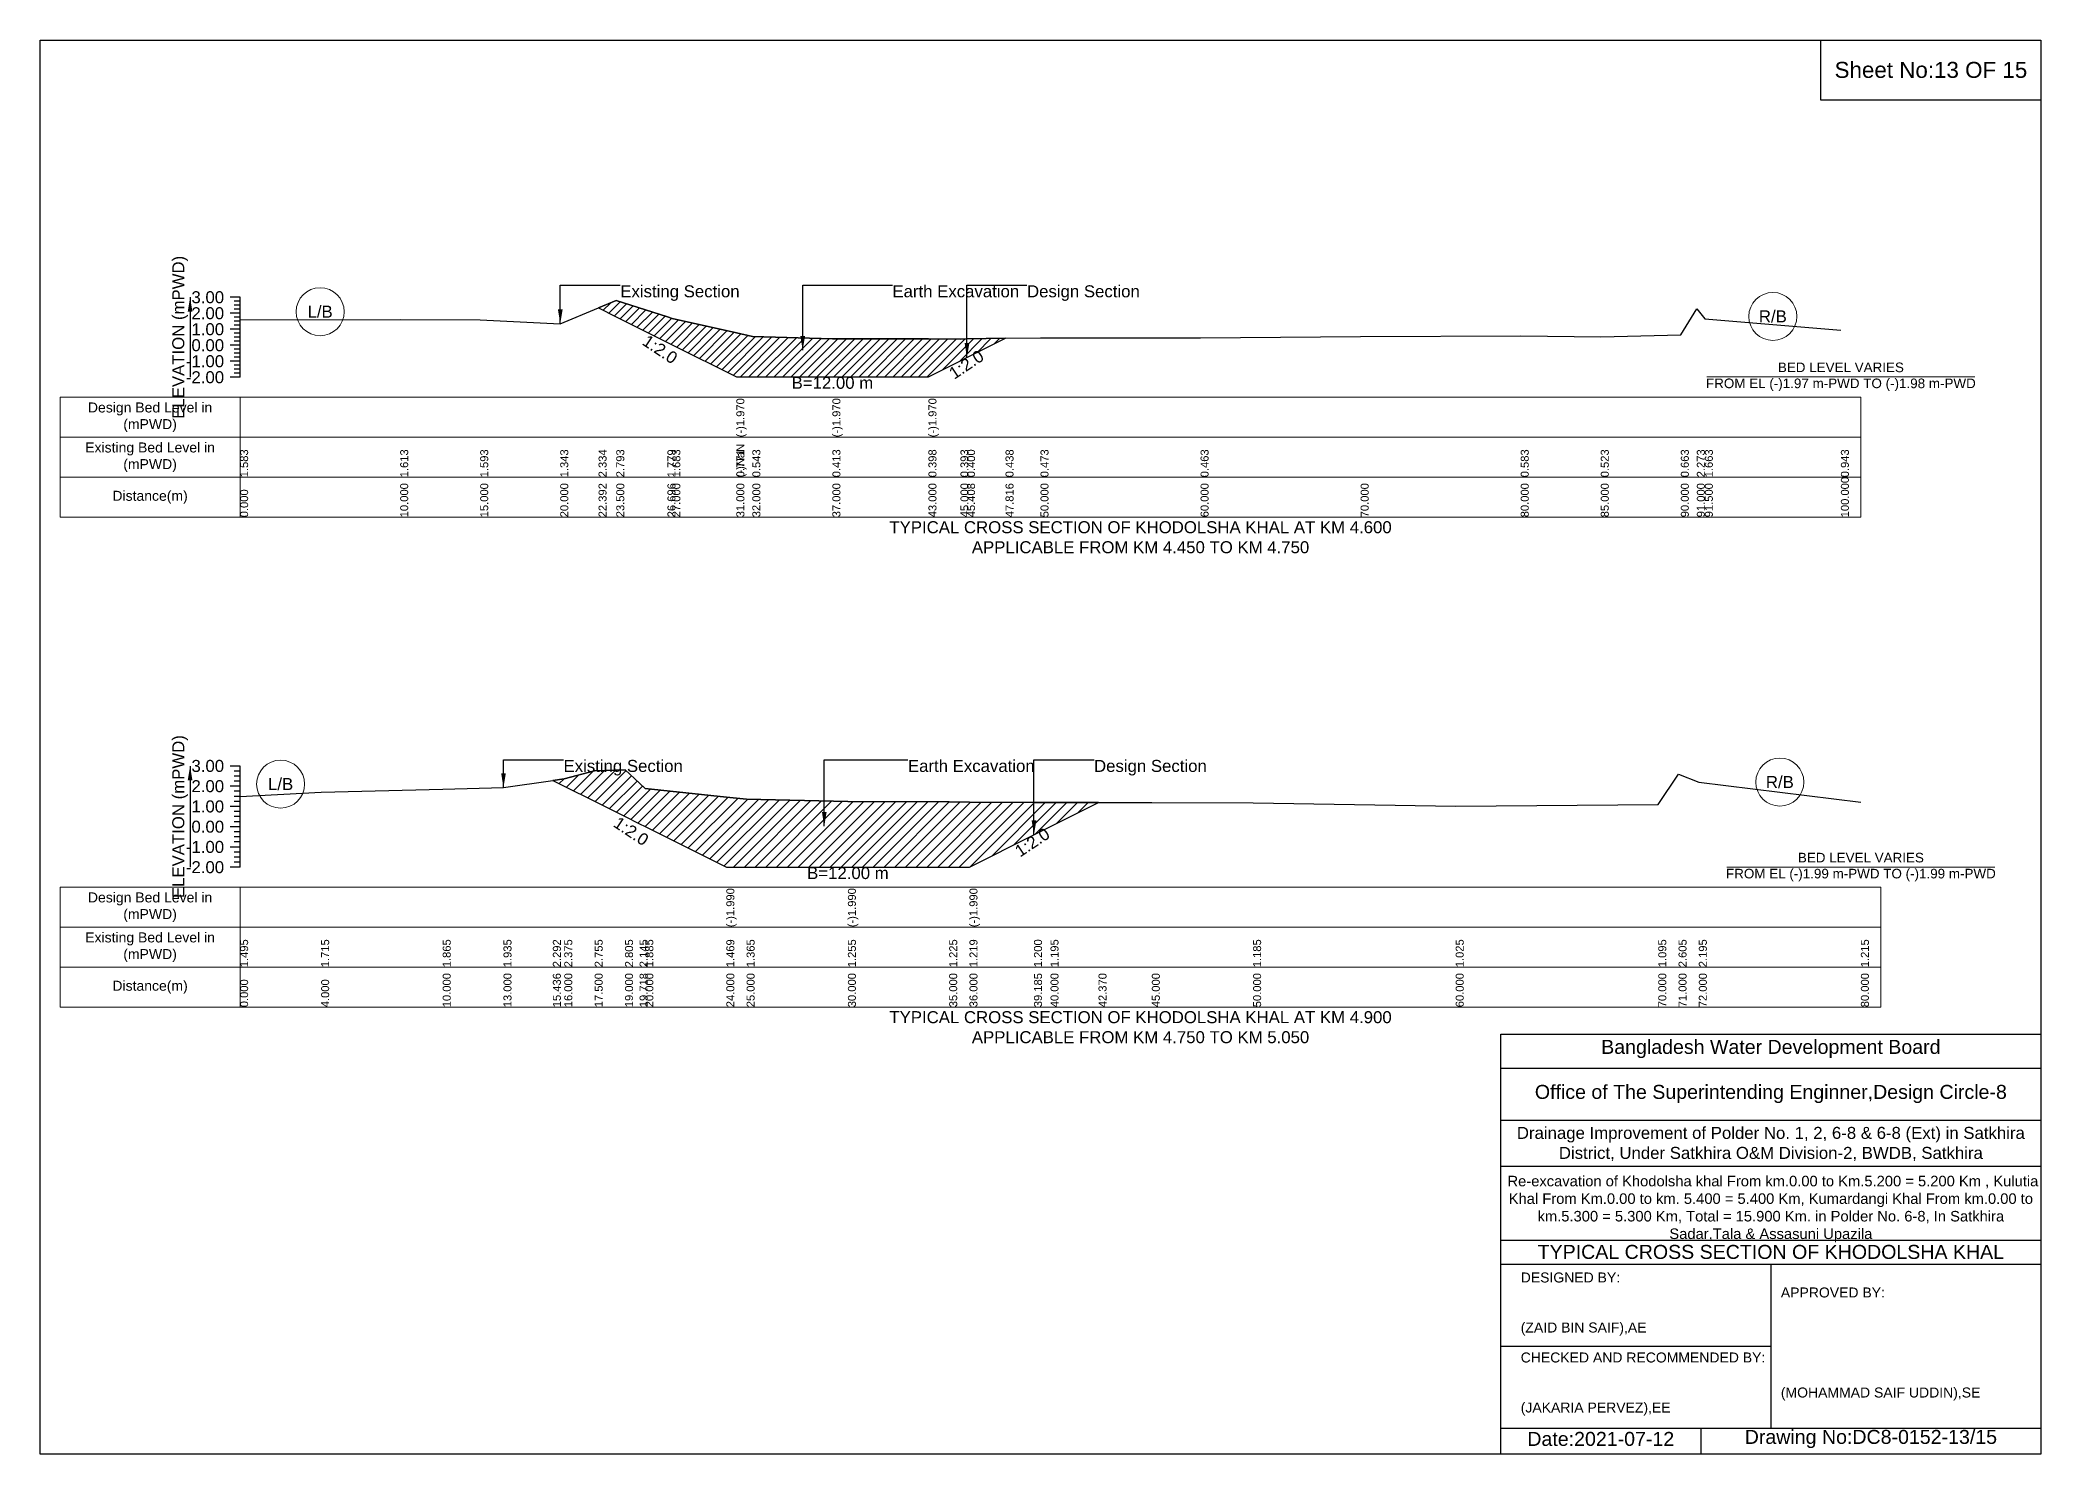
# Model space of a CAD drawing. Header units: inches. Extents: x 91000 to 568000, y -5656 to 0.
# Drawn here: x 220000 to 228000, y -5656 to 0 of the extents above; entities that cross this region are included whole.
import ezdxf

# ---------------------------------------------------------------- set-up
doc = ezdxf.new("R2010")
doc.units = ezdxf.units.IN
doc.header["$LTSCALE"] = 7
doc.header["$MEASUREMENT"] = 0
for name, color, linetype, lineweight in [('Cross section Data Border', 7, 'Continuous', 9), ('Cross Section Labels', 7, 'Continuous', 9), ('Existing_Bed_Level for Xsection', 7, 'Continuous', 25)]:
    doc.layers.add(name, color=color, linetype=linetype, lineweight=lineweight)
doc.styles.get("Standard").update_dxf_attribs({"font": 'arial.ttf'})
doc.dimstyles.get("Standard").update_dxf_attribs({"dimtxt": 0.18, "dimasz": 0.18, "dimexe": 0.18, "dimexo": 0.0625, "dimgap": 0.09, "dimtad": 0, "dimtih": 1, "dimtoh": 1, "dimdec": 4, "dimzin": 0, "dimdsep": 46, "dimtxsty": 'Standard', "dimcen": 0.09, "dimadec": 0, "dimazin": 0, "dimtfac": 1, "dimtdec": 4, "dimtofl": 0, "dimtmove": 0, "dimatfit": 3, "dimfxl": 1, "dimtolj": 1, "dimtzin": 0, "dimarcsym": 0})

msp = doc.modelspace()

# ---------------------------------------------------------------- hatches: boundary and pattern name
at = {"layer": 'Existing_Bed_Level for Xsection'}
h = msp.add_hatch(dxfattribs=at)
h.set_pattern_fill('ANSI31', color=256, scale=192, style=0)
h.paths.add_polyline_path([(222233.1, -1071.8), (222304, -1107.2), (222508.5, -1209.5), (222528, -1219.2), (222784, -1347.2), (222848, -1347.2), (223168, -1347.2), (223552, -1347.2), (223680, -1283.2), (223706.1, -1270.2), (223860.2, -1193.1), (223706.1, -1195.6), (223680, -1196), (223552, -1195.7), (223168, -1194.7), (222848, -1186.4), (222784, -1171.8), (222528, -1113.4), (222508.5, -1107.3), (222304, -1042.4)])
h = msp.add_hatch(dxfattribs=at)
h.set_pattern_fill('ANSI31', color=256, scale=243, style=0)
h.paths.add_polyline_path([(222050.3, -2961.4), (222096, -2984.2), (222217.5, -3045), (222339, -3105.7), (222397.1, -3134.8), (222420, -3146.2), (222744, -3308.2), (222825, -3308.2), (223230, -3308.2), (223635, -3308.2), (223716, -3308.2), (223974, -3179.2), (224040, -3146.2), (224232, -3050.2), (224040, -3050.2), (223974, -3049.8), (223716, -3048.3), (223635, -3047.8), (223230, -3045.4), (222825, -3036.5), (222744, -3028), (222420, -2994.3), (222397.1, -2973.3), (222339, -2919.8), (222217.5, -2923.9), (222096, -2954.7)])

# ---------------------------------------------------------------- linework, layer by layer
for points in [[(220000, 0), (228000, 0), (228000, -5656), (220000, -5656)], [(227120, 0), (228000, 0), (228000, -240), (227120, -240)]]:
    msp.add_lwpolyline(points, close=True)
for points in [[(225840, -5656), (225840, -3976), (228000, -3976)], [(225840, -4112), (228000, -4112)], [(225840, -4320), (228000, -4320)], [(225840, -4504), (228000, -4504)], [(225840, -4800), (228000, -4800)], [(225840, -4896), (228000, -4896)], [(226920, -4896), (226920, -5552)], [(225840, -5224), (226920, -5224)], [(225840, -5552), (228000, -5552)], [(226640, -5552), (226640, -5656)]]:
    msp.add_lwpolyline(points)
at = {"layer": 'Cross section Data Border'}
for points in [[(220080, -1429.2), (227280, -1429.2), (227280, -1909.2), (220080, -1909.2)], [(220080, -3389), (227360, -3389), (227360, -3869), (220080, -3869)]]:
    msp.add_lwpolyline(points, close=True, dxfattribs=at)
for points in [[(220800, -1429.2), (220800, -1909.2)], [(220080, -1589.2), (227280, -1589.2)], [(220080, -1749.2), (227280, -1749.2)], [(220800, -3389), (220800, -3869)], [(220080, -3549), (227360, -3549)], [(220080, -3709), (227360, -3709)]]:
    msp.add_lwpolyline(points, dxfattribs=at)
at = {"layer": 'Cross Section Labels'}
for points in [[(226664.2, -1347.2), (227735.8, -1347.2)], [(226744.2, -3308.2), (227815.8, -3308.2)]]:
    msp.add_lwpolyline(points, dxfattribs=at)
for centre in [(221120, -1086.9), (226928, -1105.8), (226956, -2968.4), (220962, -2976.5)]:
    msp.add_circle(centre, 96, dxfattribs=at)
at = {"layer": 'Existing_Bed_Level for Xsection'}
for points in [[(220800, -1029.2), (220760, -1029.2)], [(220800, -1349.2), (220800, -1285.2), (220800, -1221.2), (220800, -1157.2), (220800, -1093.2), (220800, -1029.2)], [(220800, -1093.2), (220760, -1093.2)], [(220800, -1045.2), (220776, -1045.2)], [(220800, -1061.2), (220776, -1061.2)], [(220800, -1077.2), (220776, -1077.2)], [(220800, -1109.2), (220776, -1109.2)], [(220800, -1119.8), (221440, -1117.9), (221760, -1119.2), (222080, -1135.2), (222233.1, -1071.8), (222304, -1042.4), (222508.5, -1107.3), (222528, -1113.4), (222784, -1171.8), (222784, -1171.8), (222848, -1186.4), (223168, -1194.7), (223168, -1194.7), (223552, -1195.7), (223552, -1195.7), (223680, -1196), (223706.1, -1195.6), (223860.2, -1193.1), (224000, -1190.9), (224640, -1191.5), (225280, -1186.4), (225920, -1183.8), (226240, -1187.7), (226560, -1178.7), (226624, -1075.7), (226656, -1114.7), (227200, -1160.8)], [(220800, -1157.2), (220760, -1157.2)], [(220800, -1125.2), (220776, -1125.2)], [(220800, -1141.2), (220776, -1141.2)], [(220800, -1173.2), (220776, -1173.2)], [(220800, -1189.2), (220776, -1189.2)], [(220800, -1221.2), (220760, -1221.2)], [(220800, -1205.2), (220776, -1205.2)], [(220800, -1237.2), (220776, -1237.2)], [(220800, -1253.2), (220776, -1253.2)], [(220800, -1269.2), (220776, -1269.2)], [(220800, -1285.2), (220760, -1285.2)], [(220800, -1349.2), (220760, -1349.2)], [(220800, -1301.2), (220776, -1301.2)], [(220800, -1317.2), (220776, -1317.2)], [(220800, -1333.2), (220776, -1333.2)], [(220800, -2904), (220760, -2904)], [(220800, -2924.3), (220776, -2924.3)], [(220800, -2944.5), (220776, -2944.5)], [(220800, -3309), (220800, -3228), (220800, -3147), (220800, -3066), (220800, -2985), (220800, -2904)], [(220800, -3025.9), (221124, -3008.1), (221610, -2996), (221853, -2990.3), (222050.3, -2961.4), (222096, -2954.7), (222217.5, -2923.9), (222339, -2919.8), (222397.1, -2973.3), (222420, -2994.3), (222744, -3028), (222744, -3028), (222825, -3036.5), (223230, -3045.4), (223230, -3045.4), (223635, -3047.8), (223716, -3048.3), (223716, -3048.3), (223974, -3049.8), (224040, -3050.2), (224232, -3050.2), (224445, -3050.2), (224850, -3051), (225660, -3064), (226470, -3058.3), (226551, -2936), (226632, -2969.2), (227280, -3048.6)], [(220800, -2985), (220760, -2985)], [(220800, -2964.8), (220776, -2964.8)], [(220800, -3005.3), (220776, -3005.3)], [(220800, -3025.5), (220776, -3025.5)], [(220800, -3066), (220760, -3066)], [(220800, -3045.8), (220776, -3045.8)], [(220800, -3086.3), (220776, -3086.3)], [(220800, -3106.5), (220776, -3106.5)], [(220800, -3147), (220760, -3147)], [(220800, -3126.8), (220776, -3126.8)], [(220800, -3167.3), (220776, -3167.3)], [(220800, -3187.5), (220776, -3187.5)], [(220800, -3228), (220760, -3228)], [(220800, -3207.8), (220776, -3207.8)], [(220800, -3248.3), (220776, -3248.3)], [(220800, -3268.5), (220776, -3268.5)], [(220800, -3309), (220760, -3309)], [(220800, -3288.8), (220776, -3288.8)]]:
    msp.add_lwpolyline(points, dxfattribs=at)
for points in [[(222233.1, -1071.8), (222304, -1107.2), (222508.5, -1209.5), (222528, -1219.2), (222784, -1347.2), (222784, -1347.2), (222848, -1347.2), (223168, -1347.2), (223168, -1347.2), (223552, -1347.2), (223552, -1347.2), (223680, -1283.2), (223706.1, -1270.2), (223860.2, -1193.1), (223860.2, -1193.1), (223860.2, -1193.1), (223706.1, -1195.6), (223680, -1196), (223552, -1195.7), (223552, -1195.7), (223168, -1194.7), (223168, -1194.7), (222848, -1186.4), (222784, -1171.8), (222784, -1171.8), (222528, -1113.4), (222508.5, -1107.3), (222304, -1042.4)], [(222050.3, -2961.4), (222096, -2984.2), (222217.5, -3045), (222339, -3105.7), (222397.1, -3134.8), (222420, -3146.2), (222744, -3308.2), (222744, -3308.2), (222825, -3308.2), (223230, -3308.2), (223230, -3308.2), (223635, -3308.2), (223716, -3308.2), (223716, -3308.2), (223974, -3179.2), (224040, -3146.2), (224232, -3050.2), (224232, -3050.2), (224232, -3050.2), (224040, -3050.2), (223974, -3049.8), (223716, -3048.3), (223716, -3048.3), (223635, -3047.8), (223230, -3045.4), (223230, -3045.4), (222825, -3036.5), (222744, -3028), (222744, -3028), (222420, -2994.3), (222397.1, -2973.3), (222339, -2919.8), (222217.5, -2923.9), (222096, -2954.7)]]:
    msp.add_lwpolyline(points, close=True, dxfattribs=at)

# ---------------------------------------------------------------- texts
at = {"attachment_point": 5}
for s, insert, char_height in [('Sheet No:13 OF 15', (227560, -120), 64), ('Bangladesh Water Development Board', (226920, -4036), 56), ('Office of The Superintending Enginner,Design Circle-8', (226920, -4216), 56)]:
    msp.add_mtext(s, dxfattribs=dict(at, insert=insert, char_height=char_height))
for s, insert, char_height, width, attachment_point in [('Drainage Improvement of Polder No. 1, 2, 6-8 & 6-8 (Ext) in Satkhira District, Under Satkhira O&M Division-2, BWDB, Satkhira', (226920, -4416), 48, 2240, 5), (' Re-excavation of Khodolsha khal From km.0.00 to Km.5.200 = 5.200 Km , Kulutia Khal From Km.0.00 to km. 5.400 = 5.400 Km, Kumardangi Khal From km.0.00 to km.5.300 = 5.300 Km, Total = 15.900 Km. in Polder No. 6-8, In Satkhira Sadar,Tala & Assasuni Upazila', (226920, -4676), 42.1524, 2160, 5), ('TYPICAL CROSS SECTION OF KHODOLSHA KHAL', (226920, -4848), 56, 2240, 5), ('DESIGNED BY:^J^J^J(ZAID BIN SAIF),AE', (225920, -5056), 40, 1120, 4), ('APPROVED BY:^J^J^J^J^J^J(MOHAMMAD SAIF UDDIN),SE', (226960, -5216), 40, 1120, 4), ('CHECKED AND RECOMMENDED BY:^J^J^J(JAKARIA PERVEZ),EE', (225920, -5376), 40, 1120, 4), ('Date:2021-07-12', (226240, -5596), 56, 1120, 5), ('Drawing No:DC8-0152-13/15', (227320, -5596), 56, 1760, 5)]:
    msp.add_mtext(s, dxfattribs=dict(insert=insert, char_height=char_height, width=width, attachment_point=attachment_point))
at = {"layer": 'Cross section Data Border', "char_height": 40, "width": 640, "attachment_point": 5}
for s, insert in [('Design Bed Level in (mPWD)', (220440, -1509.2)), ('Existing Bed Level in (mPWD)', (220440, -1669.2)), ('Distance(m)', (220440, -1829.2)), ('Design Bed Level in (mPWD)', (220440, -3469)), ('Existing Bed Level in (mPWD)', (220440, -3629)), ('Distance(m)', (220440, -3789))]:
    msp.add_mtext(s, dxfattribs=dict(at, insert=insert))
at = {"layer": 'Cross Section Labels'}
for s, insert, char_height, attachment_point in [('Existing Section', (222320, -981.2), 48, 1), ('Earth Excavation', (223408, -981.2), 48, 1), ('Design Section', (223946.1, -981.2), 48, 1), ('L/B', (221120, -1086.9), 48, 5), ('R/B', (226928, -1105.8), 48, 5), ('B=12.00 m', (223168, -1347.2), 48, 2), ('BED LEVEL VARIES ^JFROM EL (-)1.97 m-PWD TO (-)1.98 m-PWD', (227200, -1347.2), 38.4, 5), ('TYPICAL CROSS SECTION OF KHODOLSHA KHAL AT KM 4.600^JAPPLICABLE FROM KM 4.450 TO KM 4.750', (224400, -1989.2), 48, 5), ('Existing Section', (222093, -2879.7), 48, 1), ('Earth Excavation', (223470, -2879.7), 48, 1), ('Design Section', (224214, -2879.7), 48, 1), ('L/B', (220962, -2976.5), 48, 5), ('R/B', (226956, -2968.4), 48, 5), ('BED LEVEL VARIES ^JFROM EL (-)1.99 m-PWD TO (-)1.99 m-PWD', (227280, -3308.2), 38.4, 5), ('B=12.00 m', (223230, -3308.2), 48, 2), ('TYPICAL CROSS SECTION OF KHODOLSHA KHAL AT KM 4.900^JAPPLICABLE FROM KM 4.750 TO KM 5.050', (224400, -3949), 48, 5)]:
    msp.add_mtext(s, dxfattribs=dict(at, insert=insert, char_height=char_height, attachment_point=attachment_point))
at = {"layer": 'Cross Section Labels', "char_height": 48, "attachment_point": 2}
for insert, rotation in [((222492.5, -1217.5), 326.30993), ((223690.1, -1278.2), 33.69007), ((222376.9, -3144.9), 326.30993), ((223953.7, -3189.3), 33.69007)]:
    msp.add_mtext('1:2.0', dxfattribs=dict(at, insert=insert, rotation=rotation))
at = {"layer": 'Existing_Bed_Level for Xsection', "rotation": 90}
for s, insert, char_height, attachment_point in [('ELEVATION (mPWD)', (220560, -1189.2), 48, 5), ('(-)1.970', (222784, -1589.2), 32, 1), ('(-)1.970', (223168, -1589.2), 32, 1), ('(-)1.970', (223552, -1589.2), 32, 1), ('1.583', (220800, -1749.2), 32, 1), ('1.613', (221440, -1749.2), 32, 1), ('1.593', (221760, -1749.2), 32, 1), ('1.343', (222080, -1749.2), 32, 1), ('2.334', (222233.1, -1749.2), 32, 1), ('2.793', (222304, -1749.2), 32, 1), ('1.779', (222508.5, -1749.2), 32, 1), ('1.683', (222528, -1749.2), 32, 1), ('(-)NaN', (222784, -1749.2), 32, 1), ('0.771', (222784, -1749.2), 32, 1), ('0.771', (222784, -1749.2), 32, 1), ('0.543', (222848, -1749.2), 32, 1), ('0.543', (222848, -1749.2), 32, 1), ('0.413', (223168, -1749.2), 32, 1), ('0.413', (223168, -1749.2), 32, 1), ('0.413', (223168, -1749.2), 32, 1), ('0.398', (223552, -1749.2), 32, 1), ('0.398', (223552, -1749.2), 32, 1), ('0.398', (223552, -1749.2), 32, 1), ('0.393', (223680, -1749.2), 32, 1), ('0.400', (223706.1, -1749.2), 32, 1), ('0.438', (223860.2, -1749.2), 32, 1), ('0.473', (224000, -1749.2), 32, 1), ('0.463', (224640, -1749.2), 32, 1), ('0.583', (225920, -1749.2), 32, 1), ('0.523', (226240, -1749.2), 32, 1), ('0.663', (226560, -1749.2), 32, 1), ('2.273', (226624, -1749.2), 32, 1), ('1.663', (226656, -1749.2), 32, 1), ('0.943', (227200, -1749.2), 32, 1), ('100.000', (227200, -1909.2), 32, 1), ('0.000', (220800, -1909.2), 32, 1), ('10.000', (221440, -1909.2), 32, 1), ('15.000', (221760, -1909.2), 32, 1), ('20.000', (222080, -1909.2), 32, 1), ('22.392', (222233.1, -1909.2), 32, 1), ('23.500', (222304, -1909.2), 32, 1), ('26.696', (222508.5, -1909.2), 32, 1), ('27.000', (222528, -1909.2), 32, 1), ('31.000', (222784, -1909.2), 32, 1), ('31.000', (222784, -1909.2), 32, 1), ('31.000', (222784, -1909.2), 32, 1), ('32.000', (222848, -1909.2), 32, 1), ('37.000', (223168, -1909.2), 32, 1), ('37.000', (223168, -1909.2), 32, 1), ('37.000', (223168, -1909.2), 32, 1), ('43.000', (223552, -1909.2), 32, 1), ('43.000', (223552, -1909.2), 32, 1), ('43.000', (223552, -1909.2), 32, 1), ('45.000', (223680, -1909.2), 32, 1), ('45.408', (223706.1, -1909.2), 32, 1), ('47.816', (223860.2, -1909.2), 32, 1), ('50.000', (224000, -1909.2), 32, 1), ('60.000', (224640, -1909.2), 32, 1), ('70.000', (225280, -1909.2), 32, 1), ('80.000', (225920, -1909.2), 32, 1), ('85.000', (226240, -1909.2), 32, 1), ('90.000', (226560, -1909.2), 32, 1), ('91.000', (226624, -1909.2), 32, 1), ('91.500', (226656, -1909.2), 32, 1), ('ELEVATION (mPWD)', (220560, -3106.5), 48, 5), ('(-)1.990', (222744, -3549), 32, 1), ('(-)1.990', (223230, -3549), 32, 1), ('(-)1.990', (223716, -3549), 32, 1), ('1.495', (220800, -3709), 32, 1), ('1.715', (221124, -3709), 32, 1), ('1.865', (221610, -3709), 32, 1), ('1.935', (221853, -3709), 32, 1), ('2.292', (222050.3, -3709), 32, 1), ('2.375', (222096, -3709), 32, 1), ('2.755', (222217.5, -3709), 32, 1), ('2.805', (222339, -3709), 32, 1), ('2.145', (222397.1, -3709), 32, 1), ('1.885', (222420, -3709), 32, 1), ('1.469', (222744, -3709), 32, 1), ('1.469', (222744, -3709), 32, 1), ('1.469', (222744, -3709), 32, 1), ('1.365', (222825, -3709), 32, 1), ('1.255', (223230, -3709), 32, 1), ('1.255', (223230, -3709), 32, 1), ('1.255', (223230, -3709), 32, 1), ('1.225', (223635, -3709), 32, 1), ('1.219', (223716, -3709), 32, 1), ('1.219', (223716, -3709), 32, 1), ('1.219', (223716, -3709), 32, 1), ('1.200', (223974, -3709), 32, 1), ('1.195', (224040, -3709), 32, 1), ('1.195', (224040, -3709), 32, 1), ('1.195', (224040, -3709), 32, 1), ('1.185', (224850, -3709), 32, 1), ('1.025', (225660, -3709), 32, 1), ('1.095', (226470, -3709), 32, 1), ('2.605', (226551, -3709), 32, 1), ('2.195', (226632, -3709), 32, 1), ('1.215', (227280, -3709), 32, 1), ('0.000', (220800, -3869), 32, 1), ('4.000', (221124, -3869), 32, 1), ('10.000', (221610, -3869), 32, 1), ('13.000', (221853, -3869), 32, 1), ('15.436', (222050.3, -3869), 32, 1), ('16.000', (222096, -3869), 32, 1), ('17.500', (222217.5, -3869), 32, 1), ('19.000', (222339, -3869), 32, 1), ('19.718', (222397.1, -3869), 32, 1), ('20.000', (222420, -3869), 32, 1), ('24.000', (222744, -3869), 32, 1), ('24.000', (222744, -3869), 32, 1), ('24.000', (222744, -3869), 32, 1), ('25.000', (222825, -3869), 32, 1), ('30.000', (223230, -3869), 32, 1), ('30.000', (223230, -3869), 32, 1), ('30.000', (223230, -3869), 32, 1), ('35.000', (223635, -3869), 32, 1), ('36.000', (223716, -3869), 32, 1), ('36.000', (223716, -3869), 32, 1), ('36.000', (223716, -3869), 32, 1), ('39.185', (223974, -3869), 32, 1), ('40.000', (224040, -3869), 32, 1), ('42.370', (224232, -3869), 32, 1), ('45.000', (224445, -3869), 32, 1), ('50.000', (224850, -3869), 32, 1), ('60.000', (225660, -3869), 32, 1), ('70.000', (226470, -3869), 32, 1), ('71.000', (226551, -3869), 32, 1), ('72.000', (226632, -3869), 32, 1), ('80.000', (227280, -3869), 32, 1)]:
    msp.add_mtext(s, dxfattribs=dict(at, insert=insert, char_height=char_height, attachment_point=attachment_point))
at = {"layer": 'Existing_Bed_Level for Xsection', "char_height": 48, "attachment_point": 6}
for s, insert in [('3.00', (220736, -1029.2)), ('2.00', (220736, -1093.2)), ('0.00', (220736, -1221.2)), ('1.00', (220736, -1157.2)), ('-1.00', (220736, -1285.2)), ('-2.00', (220736, -1349.2)), ('3.00', (220736, -2904)), ('2.00', (220736, -2985)), ('1.00', (220736, -3066)), ('0.00', (220736, -3147)), ('-1.00', (220736, -3228)), ('-2.00', (220736, -3309))]:
    msp.add_mtext(s, dxfattribs=dict(at, insert=insert))

# ---------------------------------------------------------------- leaders
at = {"layer": 'Cross Section Labels', "annotation_type": 0, "has_hookline": 1, "hookline_direction": 0}
for points, text_width in [([(222080, -1135.2), (222080, -981.2), (222319.9, -981.2)], 467.2), ([(223049.3, -1241.1), (223049.3, -981.2), (223407.9, -981.2)], 497), ([(223706.1, -1270.2), (223706.1, -981.2), (223946, -981.2)], 441.2), ([(221853, -2990.3), (221853, -2879.7), (222092.9, -2879.7)], 467.2), ([(223135.5, -3145.1), (223135.5, -2879.7), (223469.9, -2879.7)], 497), ([(223974, -3179.2), (223974, -2879.7), (224213.9, -2879.7)], 441.2)]:
    msp.add_leader(points, dimstyle='Standard', override={"dimasz": 57.6}, dxfattribs=dict(at, text_width=text_width))
at = {"layer": 'Existing_Bed_Level for Xsection'}
for points in [[(220600, -1029.2), (220600, -1349.2)], [(220600, -2904), (220600, -3309)]]:
    msp.add_leader(points, dimstyle='Standard', override={"dimasz": 57.6}, dxfattribs=at)

doc.saveas('drawing.dxf')
